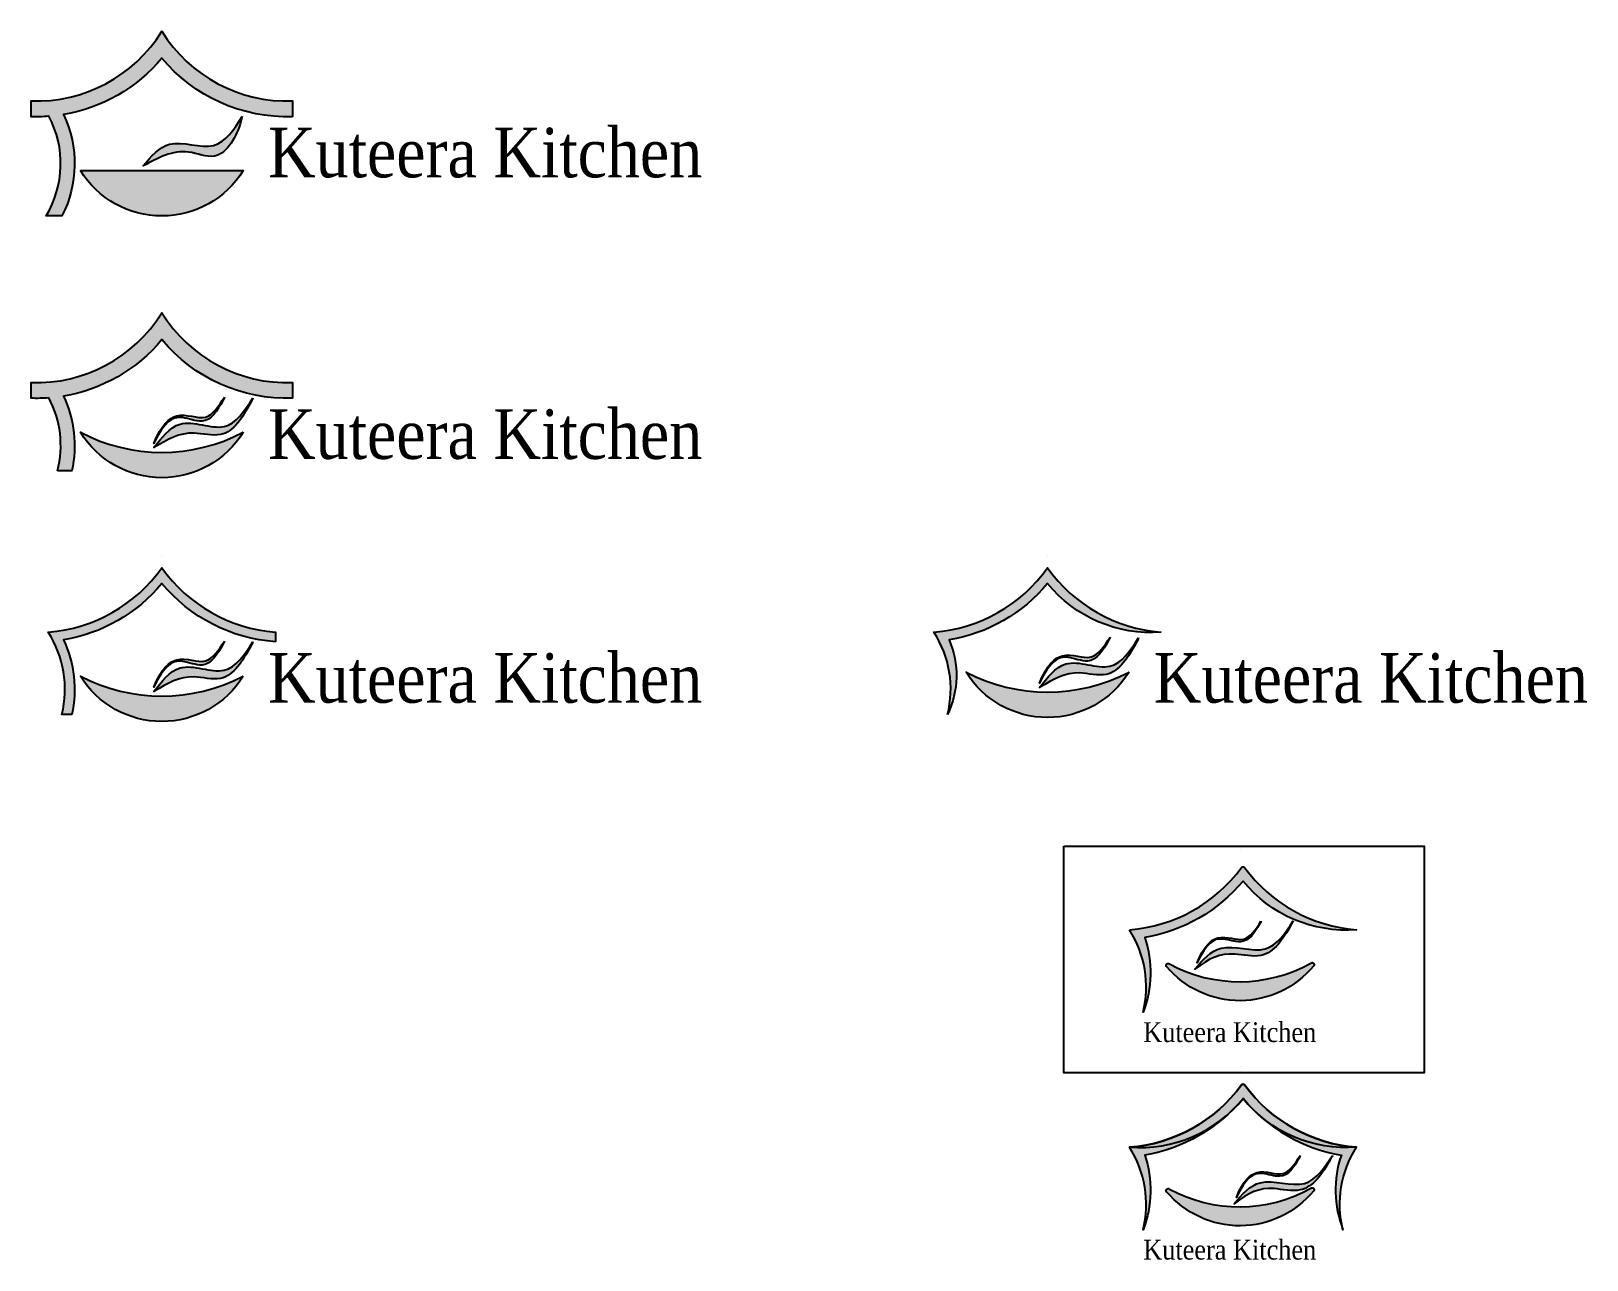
# Model space of a CAD drawing. Header units: millimetres. Extents: x 222 to 1034, y -492 to 148.
import ezdxf

# ---------------------------------------------------------------- set-up
doc = ezdxf.new("R2010")
doc.units = ezdxf.units.MM
doc.styles.get("Standard").update_dxf_attribs({"font": 'GARABD.TTF'})

msp = doc.modelspace()

# ---------------------------------------------------------------- hatches: boundary and pattern name
h = msp.add_hatch(color=35)
h.dxf.hatch_style = 1
edge = h.paths.add_edge_path()
edge.add_line((358.5696933607737, 103.7965519644781), (358.5696933607737, 112.0017039221732))
edge.add_arc((355.7092234502617, 188.6849212686588), 76.73655003137229, 211.6797970080306, 272.13628098808664, ccw=False)
edge.add_arc((225.1041766371438, 188.6849212686582), 76.73655003137229, 267.86371901191353, 328.3202029919699, ccw=False)
edge.add_line((222.243706726632, 112.0017039221726), (222.243706726632, 103.7965519644781))
edge.add_arc((225.1041766371442, 188.6849212686612), 84.93655003137533, 268.0700434621127, 274.3052266479613)
edge.add_arc((185.0242203783488, 79.2701734282625), 52.62265297475095, -31.201229983476196, 28.016062967644416, ccw=False)
edge.add_line((230.0351718008166, 52.00925161433052), (238.3230002745904, 52.00925161433052))
edge.add_arc((185.0242203783487, 79.27017342826245), 59.86583162851182, 332.9114523731316, 385.3619325427618)
edge.add_arc((225.104176637144, 188.6849212686577), 84.9365500313718, 279.4982470472594, 320.2497369723133)
edge.add_arc((355.7092234502621, 188.6849212686581), 84.93655003137225, 219.7502630276869, 271.929956537887)
h = msp.add_hatch(color=35)
h.dxf.hatch_style = 1
edge = h.paths.add_edge_path()
edge.add_spline(control_points=[(332.38976097355, 103.907001351654), (328.0535908445895, 97.19198629952547), (319.0241335863509, 83.20892299749667), (294.3404821506538, 94.46133778867336), (284.8584746673932, 83.05016786281794), (280.7253231348503, 78.07610571928771), (288.3858550479596, 82.27699903044201), (300.2620034624613, 88.78965807326632), (321.7406168623983, 78.8130278859588), (330.0372767782075, 94.87774371185293), (332.1319781611039, 102.9387244827141), (332.38976097355, 103.907001351654)], knot_values=[0, 0, 0, 0, 21.25315083014196, 44.25666228867793, 62.03186497028314, 62.03186497028314, 62.03186497028314, 86.7804110202496, 100.3996192289077, 123.1369410886835, 125.7053794534804, 125.7053794534804, 125.7053794534804, 125.7053794534804], degree=3, periodic=0)
h = msp.add_hatch(color=35)
h.dxf.hatch_style = 1
h.paths.add_polyline_path([(332.9145152930189, 75.69266635124526), (247.8988847943868, 75.69266635124526, 0.5571543632154979)])
h = msp.add_hatch(color=35)
h.dxf.hatch_style = 1
edge = h.paths.add_edge_path()
edge.add_line((235.9451437384882, -80.84621676684205), (243.3998542192026, -80.84621676684205))
edge.add_arc((185.0242203783486, -67.57206254701062), 59.86583162851188, 347.189233977843, 385.3619325427617)
edge.add_arc((225.104176637144, 41.84268529338465), 84.9365500313718, 279.4982470472593, 320.2497369723131)
edge.add_arc((355.7092234502624, 41.84268529338536), 84.93655003137262, 219.750263027687, 271.9299565378868)
edge.add_line((358.5696933607737, -43.045684010795), (358.5696933607737, -34.84053205309992))
edge.add_arc((355.7092234502618, 41.84268529338586), 76.7365500313724, 211.6797970080307, 272.1362809880866, ccw=False)
edge.add_arc((225.1041766371438, 41.8426852933851), 76.73655003137222, 267.8637190119135, 328.32020299196995, ccw=False)
edge.add_line((222.243706726632, -34.84053205310048), (222.243706726632, -43.045684010795))
edge.add_arc((225.1041766371443, 41.84268529338691), 84.93655003137413, 268.0700434621126, 274.3052266479613)
edge.add_arc((185.0242203783487, -67.57206254701056), 52.622652974751, -14.610796907843792, 28.016062967644416, ccw=False)
at = {"transparency": 33554559}
h = msp.add_hatch(color=35, dxfattribs=at)
h.dxf.hatch_style = 1
edge = h.paths.add_edge_path()
edge.add_spline(control_points=[(323.0621767224886, -42.55015333314775), (320.0645272502181, -47.19232850816265), (313.822348788568, -56.85899773041021), (299.2498196897604, -48.48458561063322), (290.2031949310741, -56.96874717093873), (286.1839791524344, -66.62606430607309), (291.8108226983404, -55.40270304622243), (297.499066119999, -50.66313823353259), (314.5590691703589, -57.92128654796328), (319.6343521851722, -48.79219379603722), (322.8839681908334, -43.21953542814529), (323.0621767224886, -42.55015333314775)], knot_values=[0, 0, 0, 0, 21.25315083014196, 44.25666228867793, 62.03186497028314, 62.03186497028314, 62.03186497028314, 86.7804110202496, 100.3996192289077, 123.1369410886835, 125.7053794534804, 125.7053794534804, 125.7053794534804, 125.7053794534804], degree=3, periodic=0)
h = msp.add_hatch(color=35)
h.dxf.hatch_style = 1
edge = h.paths.add_edge_path()
edge.add_spline(control_points=[(337.8792228257466, -42.93523462361907), (333.5430526967861, -49.6502496757476), (324.5135954385476, -63.6333129777764), (299.8299440028505, -50.82581049713906), (290.3479365195899, -63.79206811245513), (286.214784987047, -68.76613025598536), (293.8753169001563, -64.56523694483106), (302.1219601853672, -58.89061095146712), (325.5792787155514, -65.16993861783615), (332.9207943958972, -51.96449226342014), (337.6214400133006, -43.90351149255893), (337.8792228257466, -42.93523462361907)], knot_values=[0, 0, 0, 0, 21.25315083014196, 44.25666228867793, 62.03186497028314, 62.03186497028314, 62.03186497028314, 86.7804110202496, 100.3996192289077, 123.1369410886835, 125.7053794534804, 125.7053794534804, 125.7053794534804, 125.7053794534804], degree=3, periodic=0)
h = msp.add_hatch(color=35)
h.dxf.hatch_style = 1
h.paths.add_polyline_path([(332.9145152930189, -60.77021800299555, -0.2465829078014433), (247.8988847943868, -60.77021800299555, 0.5571543632154979)])
h = msp.add_hatch(color=35)
h.dxf.hatch_style = 1
h.paths.add_polyline_path([(290.4067000437029, -139.6015097476741, 0.2042105631766621), (349.6617799770708, -170.0104560701361), (349.6617799770708, -164.9969352003654, -0.2237090421589035), (290.4067000437029, -131.3918799972642, -0.2237090421589032), (231.151620110335, -164.9969352003654, -0.2070154022074427), (238.2600758710177, -207.9783692393548), (243.3998542192027, -207.9783692393548, 0.1681173483491265), (239.1201878852867, -169.0615923755421, 0.1797098899703496)])
h = msp.add_hatch(color=35)
h.dxf.hatch_style = 1
h.paths.add_polyline_path([(752.4242497516974, -139.6015097476741, 0.245989154465891), (811.679329685065, -164.9969352003654, -0.2237090421589023), (752.4242497516974, -131.3918799972642, -0.2237090421589032), (693.1691698183295, -164.9969352003654, -0.207015402207443), (700.2776255790122, -207.9783692393549, 0.21492536419988), (701.1377375932813, -169.0615923755421, 0.1797098899703495)])
h = msp.add_hatch(color=35, dxfattribs=at)
h.dxf.hatch_style = 1
edge = h.paths.add_edge_path()
edge.add_spline(control_points=[(323.0621767224886, -169.6823058056605), (320.0645272502181, -174.3244809806754), (313.822348788568, -183.991150202923), (299.2498196897604, -175.616738083146), (290.2031949310741, -184.1008996434515), (286.1839791524344, -193.7582167785858), (291.8108226983404, -182.5348555187352), (297.499066119999, -177.7952907060454), (314.5590691703589, -185.053439020476), (319.6343521851722, -175.92434626855), (322.8839681908334, -170.351687900658), (323.0621767224886, -169.6823058056605)], knot_values=[0, 0, 0, 0, 21.25315083014196, 44.25666228867793, 62.03186497028314, 62.03186497028314, 62.03186497028314, 86.7804110202496, 100.3996192289077, 123.1369410886835, 125.7053794534804, 125.7053794534804, 125.7053794534804, 125.7053794534804], degree=3, periodic=0)
h = msp.add_hatch(color=35)
h.dxf.hatch_style = 1
edge = h.paths.add_edge_path()
edge.add_spline(control_points=[(337.8792228257466, -170.0673870961318), (333.5430526967861, -176.7824021482604), (324.5135954385476, -190.7654654502892), (299.8299440028505, -177.9579629696518), (290.3479365195899, -190.9242205849679), (286.214784987047, -195.8982827284981), (293.8753169001563, -191.6973894173438), (302.1219601853672, -186.0227634239799), (325.5792787155514, -192.3020910903489), (332.9207943958972, -179.0966447359329), (337.6214400133006, -171.0356639650717), (337.8792228257466, -170.0673870961318)], knot_values=[0, 0, 0, 0, 21.25315083014196, 44.25666228867793, 62.03186497028314, 62.03186497028314, 62.03186497028314, 86.7804110202496, 100.3996192289077, 123.1369410886835, 125.7053794534804, 125.7053794534804, 125.7053794534804, 125.7053794534804], degree=3, periodic=0)
h = msp.add_hatch(color=35, dxfattribs=at)
h.dxf.hatch_style = 1
edge = h.paths.add_edge_path()
edge.add_spline(control_points=[(785.0797264304831, -167.6008873189814), (782.0820769582126, -172.2430624939963), (775.8398984965625, -181.9097317162438), (761.2673693977549, -173.5353195964668), (752.2207446390685, -182.0194811567724), (748.2015288604289, -191.6767982919067), (753.8283724063349, -180.4534370320561), (759.5166158279935, -175.7138722193662), (776.5766188783534, -182.9720205337969), (781.6519018931667, -173.8429277818709), (784.9015178988279, -168.2702694139789), (785.0797264304831, -167.6008873189814)], knot_values=[0, 0, 0, 0, 21.25315083014196, 44.25666228867793, 62.03186497028314, 62.03186497028314, 62.03186497028314, 86.7804110202496, 100.3996192289077, 123.1369410886835, 125.7053794534804, 125.7053794534804, 125.7053794534804, 125.7053794534804], degree=3, periodic=0)
h = msp.add_hatch(color=35)
h.dxf.hatch_style = 1
edge = h.paths.add_edge_path()
edge.add_spline(control_points=[(799.8967725337411, -167.9859686094527), (795.5606024047806, -174.7009836615812), (786.531145146542, -188.68404696361), (761.8474937108449, -175.8765444829727), (752.3654862275844, -188.8428020982888), (748.2323346950415, -193.816864241819), (755.8928666081508, -189.6159709306647), (764.1395098933617, -183.9413449373008), (787.596828423546, -190.2206726036698), (794.9383441038917, -177.0152262492538), (799.638989721295, -168.9542454783926), (799.8967725337411, -167.9859686094527)], knot_values=[0, 0, 0, 0, 21.25315083014196, 44.25666228867793, 62.03186497028314, 62.03186497028314, 62.03186497028314, 86.7804110202496, 100.3996192289077, 123.1369410886835, 125.7053794534804, 125.7053794534804, 125.7053794534804, 125.7053794534804], degree=3, periodic=0)
h = msp.add_hatch(color=35)
h.dxf.hatch_style = 1
h.paths.add_polyline_path([(794.9320650010134, -185.8209519888292, -0.2465829078014433), (709.9164345023813, -185.8209519888292, 0.5571543632154979)])
h = msp.add_hatch(color=35)
h.dxf.hatch_style = 1
h.paths.add_polyline_path([(332.9145152930189, -187.9023704755083, -0.2465829078014433), (247.8988847943868, -187.9023704755083, 0.5571543632154979)])
at = {"true_color": 0x6f5944}
h = msp.add_hatch(color=37, dxfattribs=at)
h.dxf.hatch_style = 1
edge = h.paths.add_edge_path()
edge.add_arc((854.4084225031418, -288.3073797950879), 0.9999999999999178, 36.21205667546405, 143.7879433245372)
edge.add_arc((789.1058990965826, -240.4920520463772), 79.93655003137228, 274.3387456750329, 323.78794332453515, ccw=False)
edge.add_arc((749.0259428377876, -349.9067998867731), 54.86583162851173, -14.000977490734272, 32.7826190043163, ccw=False)
edge.add_arc((749.3916373055051, -342.5445606926083), 56.75486463680021, 338.6781985119713, 378.78958938749)
edge.add_arc((789.1058990965826, -240.4920520463772), 84.93655003137233, 279.4982470472595, 320.249736972313)
edge.add_arc((908.2837097382709, -250.924601920064), 69.48349770863516, 219.1615827598307, 274.4405970846787)
edge.add_arc((919.7109459097011, -240.492052046377), 79.93655003137263, 216.2120566754649, 265.6612543249665, ccw=False)
h = msp.add_hatch(color=37, dxfattribs=at)
h.dxf.hatch_style = 1
edge = h.paths.add_edge_path()
edge.add_spline(control_points=[(880.5831216358381, -315.6082886707643), (876.6022932550424, -321.7078337610212), (867.5728359968037, -335.69089706305), (842.8891845611066, -325.0083971446741), (833.4071770778461, -335.8496521977287), (829.2740255453032, -340.823714341259), (836.9345574584125, -334.9319347548236), (845.1812007436234, -330.9481950367407), (867.9706159740292, -336.5596194033313), (875.9800349541534, -324.0220763486938), (880.2678733388173, -316.2325270826556), (880.5831216358381, -315.6082886707643)], knot_values=[0, 0, 0, 0, 21.25315083014196, 44.25666228867793, 62.03186497028314, 62.03186497028314, 62.03186497028314, 86.7804110202496, 100.3996192289077, 123.1369410886835, 125.7053794534804, 125.7053794534804, 125.7053794534804, 125.7053794534804], degree=3, periodic=0)
at = {"transparency": 33554559}
h = msp.add_hatch(color=35, dxfattribs=at)
h.dxf.hatch_style = 1
edge = h.paths.add_edge_path()
edge.add_spline(control_points=[(863.7658852667792, -315.7010140387935), (861.0555713740681, -319.8982198781112), (855.4117283691093, -328.6383037777326), (842.2360290641071, -321.0666094480657), (834.0565561162442, -328.7375333361361), (830.4225967546116, -337.4691615801303), (835.5100869283809, -327.3216002235156), (840.6530915770087, -323.0363398966942), (856.0778314289507, -328.7379003408299), (860.6666301499934, -321.3447322726736), (863.6047586695527, -316.3062334309827), (863.7658852667792, -315.7010140387935)], knot_values=[0, 0, 0, 0, 21.25315083014196, 44.25666228867793, 62.03186497028314, 62.03186497028314, 62.03186497028314, 86.7804110202496, 100.3996192289077, 123.1369410886835, 125.7053794534804, 125.7053794534804, 125.7053794534804, 125.7053794534804], degree=3, periodic=0)
at = {"true_color": 0x6f5944}
h = msp.add_hatch(color=37, dxfattribs=at)
h.dxf.hatch_style = 1
h.paths.add_polyline_path([(891.2604807259684, -338.9736369594359, 0.936521529798324), (889.8030431009298, -337.6102880006766, -0.2566239907864428), (816.0115433808819, -338.0368496345215, 0.9365215297926157), (814.5699646705947, -339.4169567449559, 0.4698624936837167)])
h = msp.add_hatch(color=37, dxfattribs=at)
h.dxf.hatch_style = 1
edge = h.paths.add_edge_path()
edge.add_arc((854.4084225031418, -401.7343976910525), 0.9999999999999178, 36.21205667546405, 143.7879433245372)
edge.add_arc((789.1058990965826, -353.9190699423418), 79.93655003137228, 274.3387456750329, 323.78794332453515, ccw=False)
edge.add_arc((749.0259428377876, -463.3338177827376), 54.86583162851173, -14.000977490734272, 32.7826190043163, ccw=False)
edge.add_arc((749.3916373055051, -455.9715785885729), 56.75486463680021, 338.6781985119713, 378.78958938749)
edge.add_arc((789.1058990965826, -353.9190699423418), 84.93655003137233, 279.4982470472595, 320.249736972313)
edge.add_arc((908.2837097382709, -364.3516198160286), 69.48349770863516, 219.1615827598307, 274.4405970846787)
edge.add_arc((919.7109459097011, -353.9190699423416), 79.93655003137263, 216.2120566754649, 265.6612543249665, ccw=False)
h = msp.add_hatch(color=37, dxfattribs=at)
h.dxf.hatch_style = 1
edge = h.paths.add_edge_path()
edge.add_arc((854.4084225031417, -401.7343976910525), 0.9999999999999178, 36.21205667553579, 143.7879433246089, ccw=False)
edge.add_arc((919.71094590964, -353.9190699422587), 79.93655003137228, -143.7879433244622, -94.33874567495995)
edge.add_arc((959.7909021685743, -463.3338177826034), 54.86583162851173, 147.2173809957567, 194.0009774908073)
edge.add_arc((959.4252077008474, -455.9715785884392), 56.75486463680021, -198.78958938741698, -158.67819851189824, ccw=False)
edge.add_arc((919.71094590964, -353.9190699422586), 84.93655003137233, -140.24973697224, -99.49824704718651, ccw=False)
edge.add_arc((800.533135267965, -364.3516198160972), 69.48349770863516, -94.44059708460571, -39.16158275975772, ccw=False)
edge.add_arc((789.1058990965215, -353.9190699424248), 79.93655003137263, -85.66125432489349, -36.21205667539193)
h = msp.add_hatch(color=37, dxfattribs=at)
h.dxf.hatch_style = 1
edge = h.paths.add_edge_path()
edge.add_spline(control_points=[(901.0845564821245, -437.9116057955355), (897.1037281013288, -444.0111508857924), (888.0742708430902, -457.9942141878212), (863.390619407393, -447.3117142694452), (853.9086119241325, -458.1529693224999), (849.7754603915896, -463.1270314660302), (857.435992304699, -457.2352518795948), (865.6826355899099, -453.2515121615119), (888.4720508203156, -458.8629365281025), (896.4814698004399, -446.3253934734649), (900.7693081851037, -438.5358442074268), (901.0845564821245, -437.9116057955355)], knot_values=[0, 0, 0, 0, 21.25315083014196, 44.25666228867793, 62.03186497028314, 62.03186497028314, 62.03186497028314, 86.7804110202496, 100.3996192289077, 123.1369410886835, 125.7053794534804, 125.7053794534804, 125.7053794534804, 125.7053794534804], degree=3, periodic=0)
at = {"transparency": 33554559}
h = msp.add_hatch(color=35, dxfattribs=at)
h.dxf.hatch_style = 1
edge = h.paths.add_edge_path()
edge.add_spline(control_points=[(884.2673201130656, -438.0043311635646), (881.5570062203545, -442.2015370028824), (875.9131632153957, -450.9416209025038), (862.7374639103936, -443.3699265728369), (854.5579909625307, -451.0408504609073), (850.924031600898, -459.7724787049015), (856.0115217746674, -449.6249173482868), (861.1545264232951, -445.3396570214654), (876.5792662752372, -451.0412174656011), (881.1680649962798, -443.6480493974448), (884.1061935158391, -438.6095505557539), (884.2673201130656, -438.0043311635646)], knot_values=[0, 0, 0, 0, 21.25315083014196, 44.25666228867793, 62.03186497028314, 62.03186497028314, 62.03186497028314, 86.7804110202496, 100.3996192289077, 123.1369410886835, 125.7053794534804, 125.7053794534804, 125.7053794534804, 125.7053794534804], degree=3, periodic=0)
at = {"true_color": 0x6f5944}
h = msp.add_hatch(color=37, dxfattribs=at)
h.dxf.hatch_style = 1
h.paths.add_polyline_path([(891.2604807259684, -456.3529311967611, 0.936521529798324), (889.8030431009298, -454.9895822380018, -0.2566239907864428), (816.0115433808819, -455.4161438718467, 0.9365215297926157), (814.5699646705947, -456.7962509822811, 0.4698624936837167)])

# ---------------------------------------------------------------- linework, layer by layer
at = {"color": 35}
for p, q in [((290.4067000437029, -125.5893250877245), (290.4067000437029, -125.5893250877245)), ((752.4242497516973, -125.5893250877245), (752.4242497516974, -125.5893250877245)), ((852.9701907584783, -278.3008195001587), (852.9701907584785, -278.3008195001587)), ((852.9701907584783, -391.7278373961233), (852.9701907584785, -391.7278373961233))]:
    msp.add_line(p, q, dxfattribs=at)
for points in [[(358.5696933607737, 103.7965519644781, -0.2316941922012046), (290.4067000437029, 134.3728787001118, -0.1797098899703496), (239.1201878852868, 104.9127960722437, -0.2329394904917463), (238.3230002745904, 52.00925161433054), (230.0351718008166, 52.00925161433054, 0.2642921204344191), (231.4803372834349, 103.9880375795607, -0.02721283341322306), (222.243706726632, 103.7965519644781), (222.243706726632, 112.0017039221726, 0.2700851261877555), (290.4067000437029, 148.3850633600613), (290.4067000437029, 148.3850633600613, 0.270085126187754), (358.5696933607737, 112.0017039221731)], [(247.8988847943868, 75.69266635124526), (332.9145152930189, 75.69266635124526, -0.5571543632154979)], [(235.9451437384882, -80.84621676684205, 0.188169634505365), (231.4803372834349, -42.85419839571239, -0.02721283341322306), (222.243706726632, -43.045684010795), (222.243706726632, -34.84053205310049, 0.2700851261877555), (290.4067000437029, 1.542827384788268), (290.4067000437029, 1.542827384788268, 0.270085126187754), (358.5696933607737, -34.84053205309992), (358.5696933607737, -43.04568401079501, -0.2316941922012046), (290.4067000437029, -12.46935727516131, -0.1797098899703496), (239.1201878852868, -41.92943990302933, -0.1681173483491264), (243.3998542192027, -80.84621676684205)], [(332.9145152930189, -60.77021800299556, -0.5571543632154979), (247.8988847943868, -60.77021800299556, 0.2465829078014433)], [(349.6617799770708, -170.0104560701361, -0.2042105631766621), (290.4067000437029, -139.6015097476741, -0.1797098899703496), (239.1201878852868, -169.0615923755421, -0.1681173483491265), (243.3998542192027, -207.9783692393548), (238.2600758710177, -207.9783692393548, 0.2070154022074428), (231.151620110335, -164.9969352003654, 0.2237090421589032), (290.4067000437029, -131.3918799972642, 0.2237090421589035), (349.6617799770708, -164.9969352003654)], [(794.9320650010134, -185.8209519888292, -0.5571543632154979), (709.9164345023813, -185.8209519888292, 0.2465829078014433)], [(332.9145152930189, -187.9023704755083, -0.5571543632154979), (247.8988847943868, -187.9023704755083, 0.2465829078014433)], [(795.1533425697738, -320.199520067615, 0.2191745518290792), (853.6015864892364, -287.7166043329491, -0.5071966679825864), (855.215258517047, -287.716604332949, 0.2191745518290794), (913.6635024365096, -320.199520067615, -0.245989154465892), (854.4084225031418, -294.8040946149237, -0.1797098899703496), (803.1219103447256, -324.2641772427917, -0.176828169478149), (802.2617983304566, -363.1809541066044, 0.2070154022074427)], [(814.5699646705947, -339.4169567449559, -0.9365215297925604), (816.0115433808819, -338.0368496345215, 0.256623990786452), (889.8030431009321, -337.6102880006753, -0.9365215297925886), (891.2604807259684, -338.9736369594359, -0.4698624936837162)], [(795.1533425697738, -433.6265379635796, 0.2191745518290792), (853.6015864892364, -401.1436222289137, -0.5071966679825864), (855.215258517047, -401.1436222289136, 0.2191745518290794), (913.6635024365096, -433.6265379635796, -0.245989154465892), (854.4084225031418, -408.2311125108882, -0.1797098899703496), (803.1219103447256, -437.6911951387563, -0.176828169478149), (802.2617983304566, -476.607972002569, 0.2070154022074427)], [(913.6635024365097, -433.6265379635796, -0.2191745518290792), (855.2152585170471, -401.1436222289137, 0.5071966679825864), (853.6015864892365, -401.1436222289136, -0.2191745518290794), (795.1533425697739, -433.6265379635796, 0.245989154465892), (854.4084225031418, -408.2311125108882, 0.1797098899703496), (905.6949346615579, -437.6911951387563, 0.176828169478149), (906.5550466758269, -476.607972002569, -0.2070154022074427)], [(814.5699646705947, -456.7962509822811, -0.9365215297925604), (816.0115433808819, -455.4161438718467, 0.256623990786452), (889.8030431009321, -454.9895822380005, -0.9365215297925886), (891.2604807259684, -456.3529311967611, -0.4698624936837162)]]:
    msp.add_lwpolyline(points, format="xyb", close=True, dxfattribs=at)
msp.add_lwpolyline([(231.1383469110301, 104.6203399016607), (231.1383469110301, 104.6203399016607)], close=True)
for points in [[(700.2776255790122, -207.9783692393548, 0.2070154022074428), (693.1691698183295, -164.9969352003654, 0.2237090421589032), (752.4242497516974, -131.3918799972642, 0.2237090421589035), (811.6793296850653, -164.9969352003654)], [(811.6793296850652, -164.9969352003654, -0.245989154465892), (752.4242497516974, -139.6015097476741, -0.1797098899703496), (701.1377375932813, -169.0615923755421, -0.2149253641998798), (700.2776255790122, -207.9783692393548)]]:
    msp.add_lwpolyline(points, format="xyb", dxfattribs=at)
at = {"color": 242, "true_color": 0xcd2027}
msp.add_lwpolyline([(760.8572377315722, -276.5307403156767), (948.9078039934102, -276.5307403156767), (948.9078039934102, -394.8762362580164), (760.8572377315722, -394.8762362580164)], close=True, dxfattribs=at)
at = {"color": 35}
for points in [[(332.38976097355, 103.907001351654), (328.0535908445895, 97.19198629952547), (319.0241335863509, 83.20892299749667), (294.3404821506538, 94.46133778867336), (284.8584746673932, 83.05016786281794), (280.7253231348503, 78.07610571928771), (288.3858550479596, 82.27699903044201), (300.2620034624613, 88.78965807326632), (321.7406168623983, 78.8130278859588), (330.0372767782075, 94.87774371185293), (332.1319781611039, 102.9387244827141), (332.38976097355, 103.907001351654)], [(323.0621767224886, -42.55015333314775), (320.0645272502181, -47.19232850816265), (313.822348788568, -56.85899773041021), (299.2498196897604, -48.48458561063322), (290.2031949310741, -56.96874717093873), (286.1839791524344, -66.62606430607309), (291.8108226983404, -55.40270304622243), (297.499066119999, -50.66313823353259), (314.5590691703589, -57.92128654796328), (319.6343521851722, -48.79219379603722), (322.8839681908334, -43.21953542814529), (323.0621767224886, -42.55015333314775)], [(337.8792228257466, -42.93523462361907), (333.5430526967861, -49.6502496757476), (324.5135954385476, -63.6333129777764), (299.8299440028505, -50.82581049713906), (290.3479365195899, -63.79206811245513), (286.214784987047, -68.76613025598536), (293.8753169001563, -64.56523694483106), (302.1219601853672, -58.89061095146712), (325.5792787155514, -65.16993861783615), (332.9207943958972, -51.96449226342014), (337.6214400133006, -43.90351149255893), (337.8792228257466, -42.93523462361907)], [(323.0621767224886, -169.6823058056605), (320.0645272502181, -174.3244809806754), (313.822348788568, -183.991150202923), (299.2498196897604, -175.616738083146), (290.2031949310741, -184.1008996434515), (286.1839791524344, -193.7582167785858), (291.8108226983404, -182.5348555187352), (297.499066119999, -177.7952907060454), (314.5590691703589, -185.053439020476), (319.6343521851722, -175.92434626855), (322.8839681908334, -170.351687900658), (323.0621767224886, -169.6823058056605)], [(337.8792228257466, -170.0673870961318), (333.5430526967861, -176.7824021482604), (324.5135954385476, -190.7654654502892), (299.8299440028505, -177.9579629696518), (290.3479365195899, -190.9242205849679), (286.214784987047, -195.8982827284981), (293.8753169001563, -191.6973894173438), (302.1219601853672, -186.0227634239799), (325.5792787155514, -192.3020910903489), (332.9207943958972, -179.0966447359329), (337.6214400133006, -171.0356639650717), (337.8792228257466, -170.0673870961318)], [(785.0797264304831, -167.6008873189814), (782.0820769582126, -172.2430624939963), (775.8398984965625, -181.9097317162438), (761.2673693977549, -173.5353195964668), (752.2207446390685, -182.0194811567724), (748.2015288604289, -191.6767982919067), (753.8283724063349, -180.4534370320561), (759.5166158279935, -175.7138722193662), (776.5766188783534, -182.9720205337969), (781.6519018931667, -173.8429277818709), (784.9015178988279, -168.2702694139789), (785.0797264304831, -167.6008873189814)], [(799.8967725337411, -167.9859686094527), (795.5606024047806, -174.7009836615812), (786.531145146542, -188.68404696361), (761.8474937108449, -175.8765444829727), (752.3654862275844, -188.8428020982888), (748.2323346950415, -193.816864241819), (755.8928666081508, -189.6159709306647), (764.1395098933617, -183.9413449373008), (787.596828423546, -190.2206726036698), (794.9383441038917, -177.0152262492538), (799.638989721295, -168.9542454783926), (799.8967725337411, -167.9859686094527)], [(880.5831216358381, -315.6082886707643), (876.6022932550424, -321.7078337610212), (867.5728359968037, -335.69089706305), (842.8891845611066, -325.0083971446741), (833.4071770778461, -335.8496521977287), (829.2740255453032, -340.823714341259), (836.9345574584125, -334.9319347548236), (845.1812007436234, -330.9481950367407), (867.9706159740292, -336.5596194033313), (875.9800349541534, -324.0220763486938), (880.2678733388173, -316.2325270826556), (880.5831216358381, -315.6082886707643)], [(863.7658852667792, -315.7010140387935), (861.0555713740681, -319.8982198781112), (855.4117283691093, -328.6383037777326), (842.2360290641071, -321.0666094480657), (834.0565561162442, -328.7375333361361), (830.4225967546116, -337.4691615801303), (835.5100869283809, -327.3216002235156), (840.6530915770087, -323.0363398966942), (856.0778314289507, -328.7379003408299), (860.6666301499934, -321.3447322726736), (863.6047586695527, -316.3062334309827), (863.7658852667792, -315.7010140387935)], [(901.0845564821245, -437.9116057955355), (897.1037281013288, -444.0111508857924), (888.0742708430902, -457.9942141878212), (863.390619407393, -447.3117142694452), (853.9086119241325, -458.1529693224999), (849.7754603915896, -463.1270314660302), (857.435992304699, -457.2352518795948), (865.6826355899099, -453.2515121615119), (888.4720508203156, -458.8629365281025), (896.4814698004399, -446.3253934734649), (900.7693081851037, -438.5358442074268), (901.0845564821245, -437.9116057955355)], [(884.2673201130656, -438.0043311635646), (881.5570062203545, -442.2015370028824), (875.9131632153957, -450.9416209025038), (862.7374639103936, -443.3699265728369), (854.5579909625307, -451.0408504609073), (850.924031600898, -459.7724787049015), (856.0115217746674, -449.6249173482868), (861.1545264232951, -445.3396570214654), (876.5792662752372, -451.0412174656011), (881.1680649962798, -443.6480493974448), (884.1061935158391, -438.6095505557539), (884.2673201130656, -438.0043311635646)]]:
    msp.add_open_spline(points, degree=3, knots=[0, 0, 0, 0, 21.25315083014196, 44.25666228867793, 62.03186497028314, 62.03186497028314, 62.03186497028314, 86.7804110202496, 100.3996192289077, 123.1369410886835, 125.7053794534804, 125.7053794534804, 125.7053794534804, 125.7053794534804], dxfattribs=at)

# ---------------------------------------------------------------- texts
at = {"color": 35, "char_height": 25.90853112626705, "attachment_point": 1}
for insert in [(345.7718415285079, 98.07908718574686), (345.7718415285079, -48.76314878952621), (345.7718415285079, -175.895301262039), (807.7893912365023, -175.895301262039)]:
    msp.add_mtext_dynamic_manual_height_columns('Kuteera Kitchen', width=589.9450895522873, gutter_width=129.5426556313353, heights=[0], dxfattribs=dict(at, insert=insert))
at = {"color": 37, "true_color": 0x6f5944, "char_height": 10.32177634829972, "attachment_point": 1}
for insert in [(802.356290010609, -368.4528430511234), (802.356290010609, -481.879860947088)]:
    msp.add_mtext_dynamic_manual_height_columns('Kuteera Kitchen', width=235.0299691811867, gutter_width=51.60888174149861, heights=[0], dxfattribs=dict(at, insert=insert))

doc.saveas('drawing.dxf')
